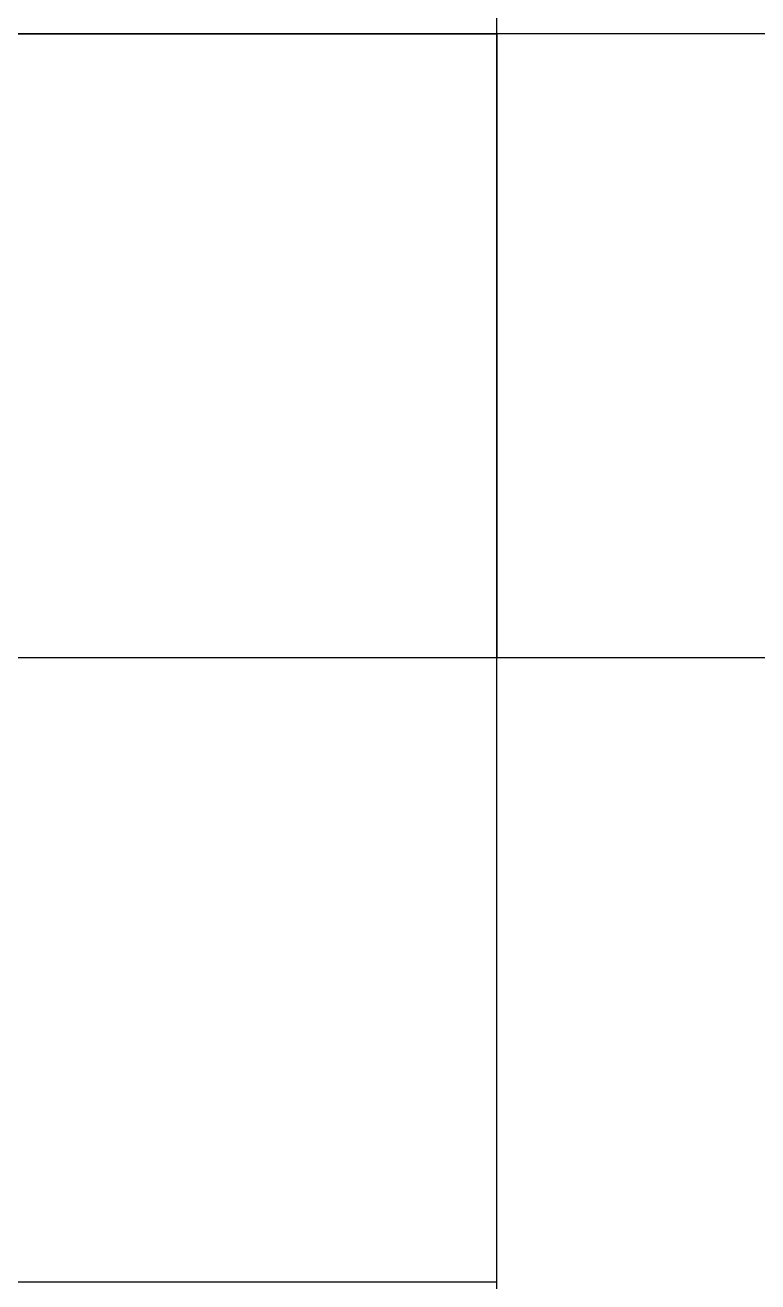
# Model space of a CAD drawing. Extents: x -32000 to 290600, y -96057 to 131250.
# Drawn here: x 205946 to 206651, y 82200 to 83408 of the extents above; entities that cross this region are included whole.
import ezdxf

# ---------------------------------------------------------------- set-up
doc = ezdxf.new("R2010")
doc.units = 0
doc.layers.add('XFDR30-50K$0$A-R-Plan', color=9, linetype='Continuous')
doc.layers.add('XFDR30-50K$0$A-R-Plan (50K_Abnormal)', color=9, linetype='Continuous')

# ---------------------------------------------------------------- blocks, each defined once
blk = doc.blocks.new('XFDR30-50K')
at = {"layer": 'XFDR30-50K$0$A-R-Plan'}
for p, q in [((206400, 75, 0), (206400, 89925, 0)), ((243101, 83400), (174600, 83400)), ((210000, 82800), (206400, 82800))]:
    blk.add_line(p, q, dxfattribs=at)
at = {"layer": 'XFDR30-50K$0$A-R-Plan (50K_Abnormal)', "elevation": 0}
for points in [[(206400, 83400), (206400, 82800), (205850.8, 82800), (205850.8, 82899.6), (205800, 82899.6), (205800, 83400)], [(205850.8, 82200), (206400, 82200), (206400, 82800), (205850.8, 82800)]]:
    blk.add_lwpolyline(points, close=True, dxfattribs=at)

msp = doc.modelspace()

# ---------------------------------------------------------------- block references
msp.add_blockref('XFDR30-50K', (0, 0))

doc.saveas('drawing.dxf')
